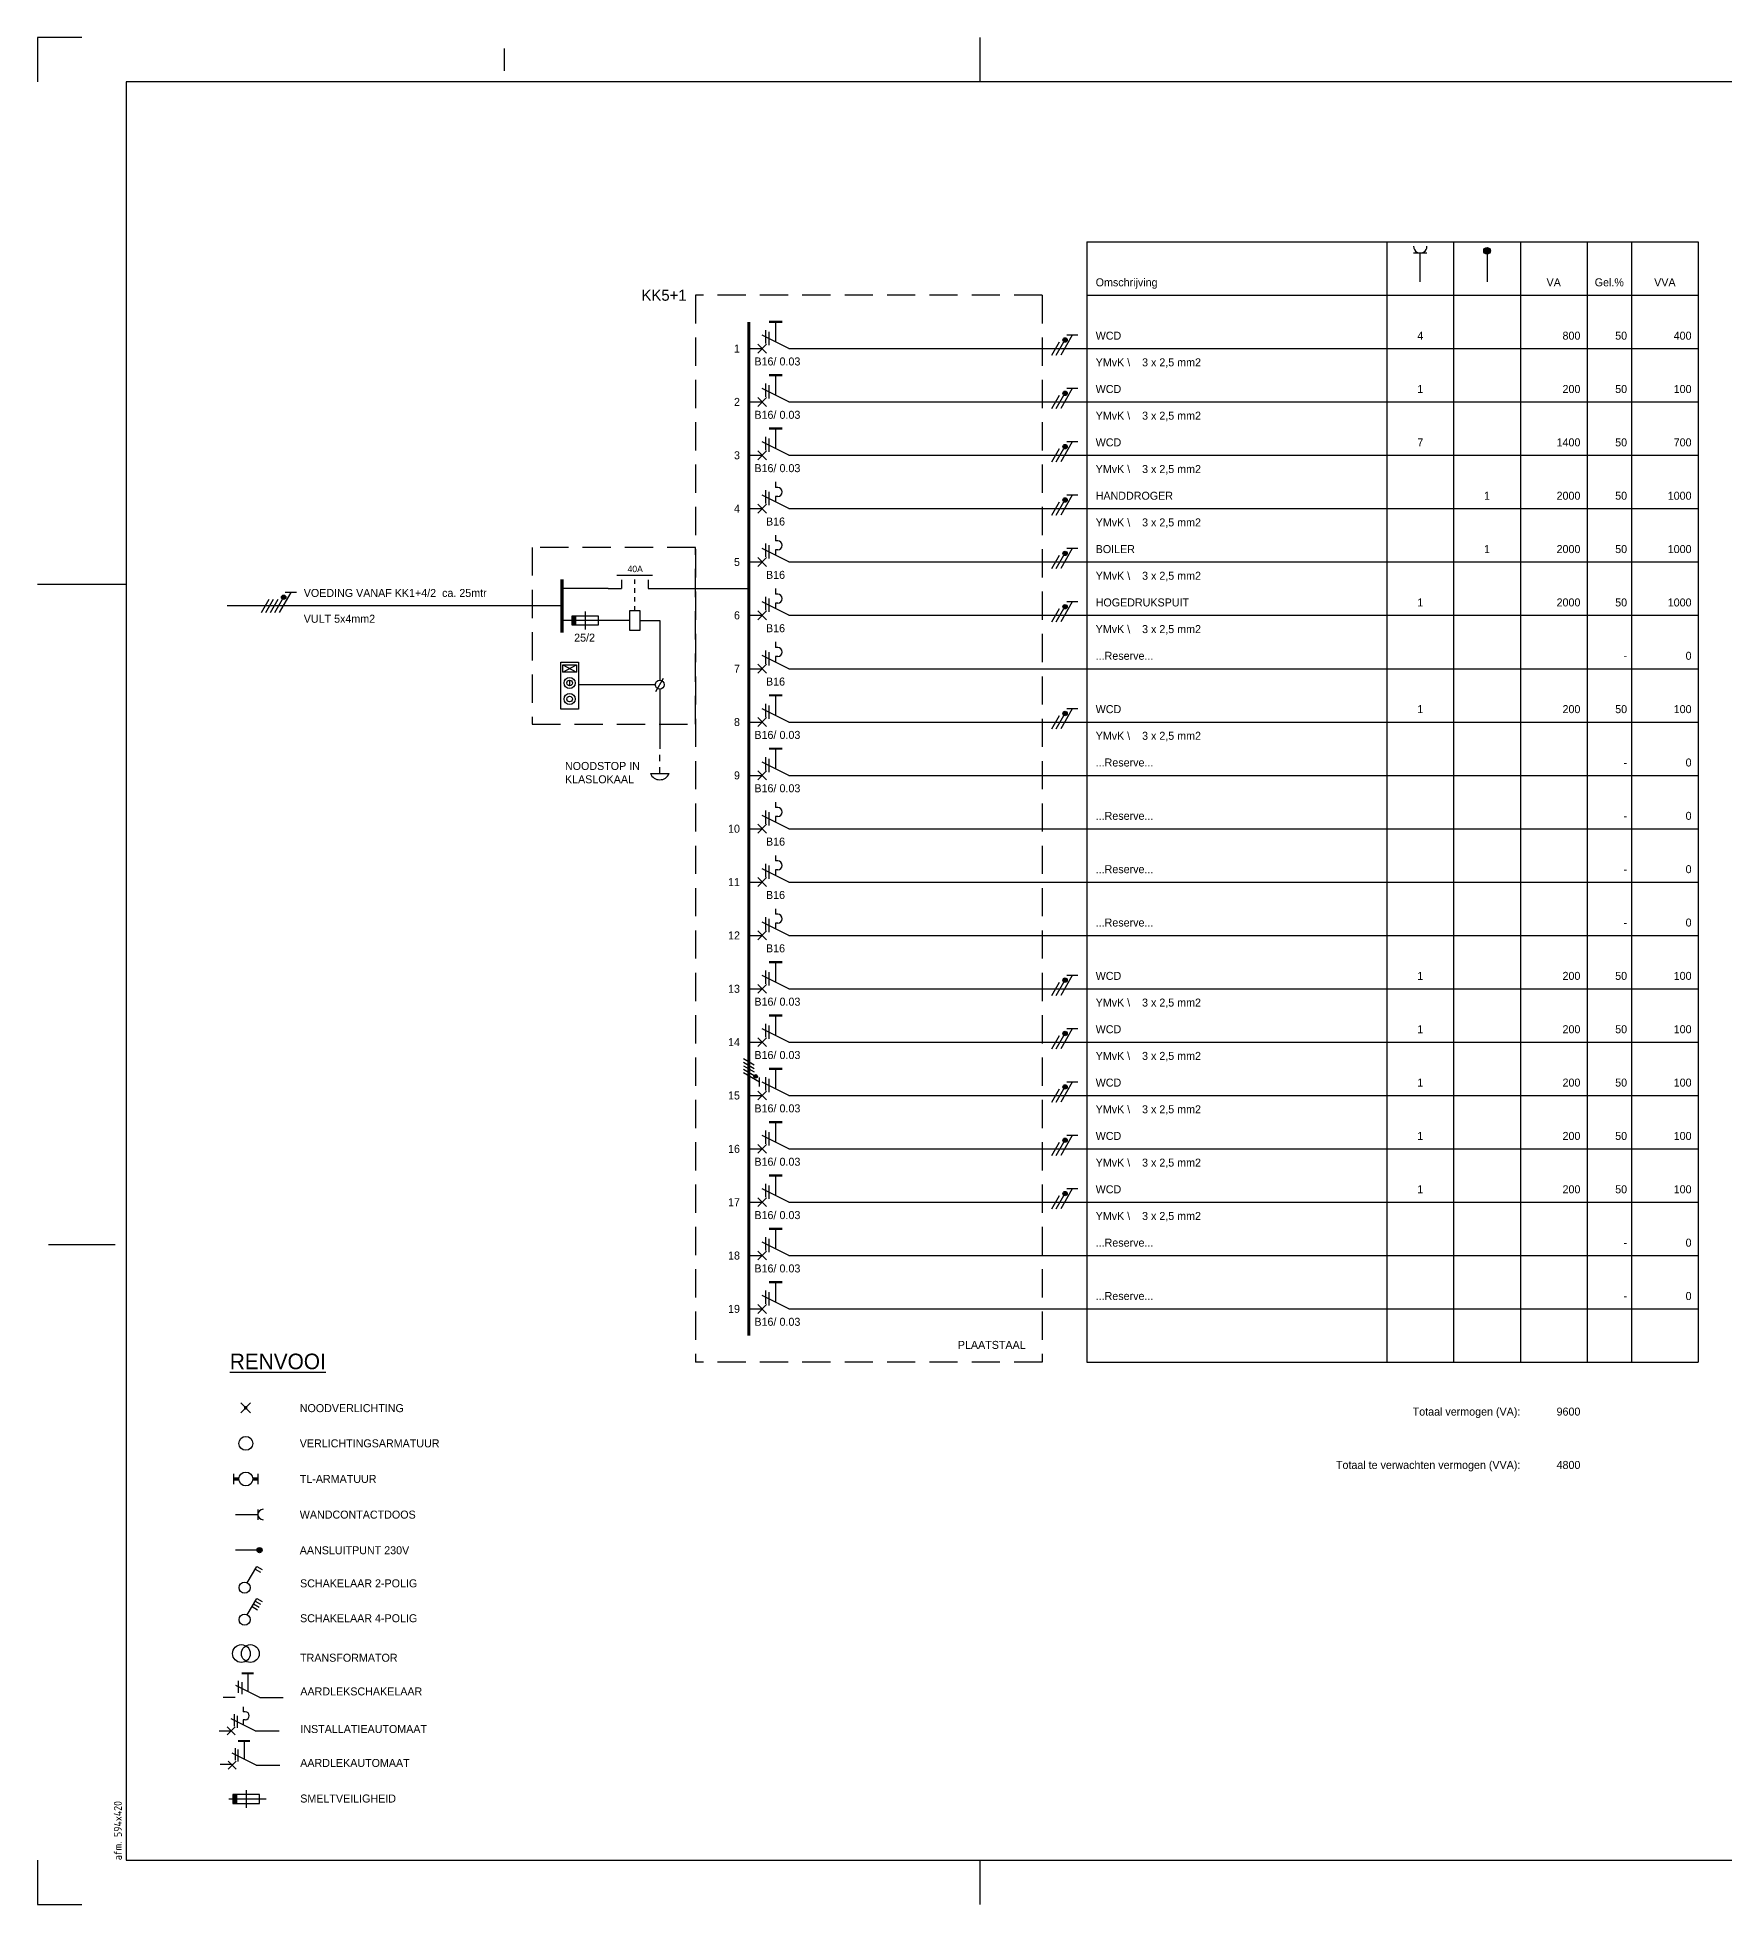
# Model space of a CAD drawing. Header units: millimetres. Extents: x 0 to 594, y 0 to 420.
# Drawn here: x 0 to 379.4, y 0 to 420 of the extents above; entities that cross this region are included whole.
import ezdxf
from ezdxf.enums import TextEntityAlignment as Align

# ---------------------------------------------------------------- set-up
doc = ezdxf.new("R2010")
doc.units = ezdxf.units.MM
doc.linetypes.add('HIDDEN', pattern=[9.525, 6.35, -3.175])
doc.linetypes.add('STABI11', pattern=[2, 1, -1])
doc.layers.get('0').update_dxf_attribs({"linetype": 'CONTINUOUS'})
for name, color, linetype in [('00att018', 1, 'CONTINUOUS'), ('00kad018', 1, 'CONTINUOUS'), ('00kad070', 5, 'CONTINUOUS'), ('BL$2----_KADER', 7, 'CONTINUOUS'), ('EL$1----', 3, 'CONTINUOUS'), ('EL$1----_KK5+1', 3, 'CONTINUOUS')]:
    doc.layers.add(name, color=color, linetype=linetype)
doc.styles.add('BURO-018', font='BUROFONT', dxfattribs={"height": 1.8})
doc.styles.add('BURO-035', font='BUROFONT.shx', dxfattribs={"height": 3.5})
doc.styles.add('ISO', font='isocp.shx')

# ---------------------------------------------------------------- blocks, each defined once
blk = doc.blocks.new('RENV_DION')
at = {"layer": 'EL$1----', "linetype": 'Continuous'}
for p, q in [((485.12, 256.64), (487.32, 254.44)), ((487.32, 256.64), (485.12, 254.44)), ((483.5, 238.37), (483.5, 240.7)), ((488.94, 240.7), (488.94, 238.37)), ((483.89, 231.54), (488.94, 231.54)), ((488.94, 232.7), (488.94, 230.37)), ((489.33, 223.54), (483.89, 223.54)), ((486.57, 208.98), (488.69, 212.65)), ((487.64, 210.83), (488.85, 210.13)), ((487.99, 211.43), (489.2, 210.73)), ((488.34, 212.04), (489.55, 211.34)), ((488.69, 212.65), (489.9, 211.95)), ((484.62, 191.43), (484.62, 194.13)), ((485.3, 193.8), (485.3, 191.1)), ((486.65, 195.82), (486.65, 191.77)), ((489.35, 190.42), (483.95, 193.12)), ((488.36, 182.91), (482.96, 185.61)), ((483.63, 186.63), (483.63, 183.93)), ((484.31, 186.29), (484.31, 183.59)), ((485.66, 188.31), (485.66, 187.19)), ((486.11, 187.19), (485.66, 187.19)), ((486.11, 185.39), (485.66, 185.39)), ((485.66, 185.39), (485.66, 184.26)), ((480.26, 182.91), (482.96, 182.91)), ((482.06, 183.81), (483.86, 182.01)), ((483.86, 183.81), (482.06, 182.01)), ((488.36, 182.91), (493.76, 182.91)), ((488.54, 175.18), (483.14, 177.88)), ((485.84, 180.58), (485.84, 176.53)), ((484.04, 176.08), (482.24, 174.28)), ((482.24, 176.08), (484.04, 174.28)), ((489.31, 168.57), (483.31, 168.57)), ((483.31, 168.57), (483.31, 166.57)), ((486.31, 169.57), (486.31, 165.57)), ((489.31, 166.57), (489.31, 168.57)), ((482.39, 167.57), (490.81, 167.57)), ((483.31, 166.57), (489.31, 166.57))]:
    blk.add_line(p, q, dxfattribs=at)
at = {"layer": 'EL$1----', "color": 3, "linetype": 'Continuous'}
for p, q in [((486.57, 216.18), (488.69, 219.85)), ((488.34, 219.25), (489.55, 218.55)), ((488.69, 219.85), (489.9, 219.15))]:
    blk.add_line(p, q, dxfattribs=at)
at = {"layer": 'EL$1----'}
for p, q in [((483.86, 190.42), (481.16, 190.42)), ((489.35, 190.42), (494.66, 190.42)), ((483.9, 176.31), (483.9, 179.01)), ((484.49, 175.97), (484.49, 178.67)), ((483.14, 175.29), (480.44, 175.29)), ((488.54, 175.18), (493.85, 175.18))]:
    blk.add_line(p, q, dxfattribs=at)
at = {"layer": 'EL$1----', "linetype": 'Continuous'}
for points, const_width in [([(486.41, 255.54, 1), (486.02, 255.54, 1)], 0.389), ([(489.33, 223.83, 1), (489.33, 223.24, 1)], 0.583)]:
    blk.add_lwpolyline(points, format="xyb", close=True, dxfattribs=dict(at, const_width=const_width))
for points, const_width in [([(484.66, 239.54), (483.5, 239.54)], 0.778), ([(487.77, 239.54), (488.94, 239.54)], 0.778), ([(485.3, 195.82), (488, 195.82)], 0.45), ([(484.49, 180.58), (487.19, 180.58)], 0.45)]:
    blk.add_lwpolyline(points, dxfattribs=dict(at, const_width=const_width))
for centre, radius in [((486.22, 247.54), 1.56), ((486.22, 239.54), 1.56), ((489.33, 223.54), 0.583), ((485.95, 207.9), 1.25), ((485.24, 200.27), 2), ((487.24, 200.27), 2)]:
    blk.add_circle(centre, radius, dxfattribs=at)
at = {"layer": 'EL$1----', "color": 3, "linetype": 'Continuous'}
blk.add_circle((485.95, 215.1), 1.25, dxfattribs=at)
at = {"layer": 'EL$1----', "linetype": 'Continuous'}
for centre, radius, start, end in [((490.11, 231.54), 1.17, 90, 270), ((486.11, 186.29), 0.9, 270, 90)]:
    blk.add_arc(centre, radius, start, end, dxfattribs=at)
blk.add_solid([(483.31, 168.57), (484.31, 168.57), (483.31, 166.57), (484.31, 166.57)], dxfattribs=at)
at = {"layer": 'EL$1----', "color": 3, "style": 'BURO-035'}
blk.add_text('%%URENVOOI', height=3.5, dxfattribs=at).set_placement((482.63, 264.23))
at = {"layer": 'EL$1----', "color": 1, "style": 'BURO-018'}
for s, p in [('NOODVERLICHTING', (498.36, 255.47)), ('VERLICHTINGSARMATUUR', (498.36, 247.55)), ('TL-ARMATUUR', (498.36, 239.54)), ('WANDCONTACTDOOS', (498.36, 231.52)), ('AANSLUITPUNT 230V', (498.36, 223.5)), ('SCHAKELAAR 2-POLIG', (498.43, 216.06)), ('SCHAKELAAR 4-POLIG', (498.43, 208.21)), ('TRANSFORMATOR', (498.43, 199.33)), ('AARDLEKSCHAKELAAR', (498.49, 191.75)), ('INSTALLATIEAUTOMAAT', (498.49, 183.3)), ('AARDLEKAUTOMAAT', (498.47, 175.66)), ('SMELTVEILIGHEID', (498.47, 167.66))]:
    blk.add_text(s, height=1.8, dxfattribs=at).set_placement(p, align=Align.MIDDLE_LEFT)
blk = doc.blocks.new('a2-windesheim-hor')
at = {"layer": '00kad018', "color": 1}
for p, q in [((0, 420), (0, 410)), ((10, 420), (0, 420)), ((212, 410), (212, 420)), ((105, 417.5), (105, 412.5)), ((0, 297), (20, 297)), ((2.5, 148.5), (17.5, 148.5)), ((0, 10), (0, 0)), ((212, 0), (212, 10)), ((0, 0), (10, 0))]:
    blk.add_line(p, q, dxfattribs=at)
at = {"layer": '00kad070', "color": 5}
for p, q in [((584, 410), (20, 410)), ((20, 410), (20, 10)), ((20, 10), (584, 10))]:
    blk.add_line(p, q, dxfattribs=at)
at = {"layer": '00att018', "color": 1, "style": 'ISO'}
blk.add_text('afm. 594x420', height=1.8, rotation=90, dxfattribs=at).set_placement((19, 10))
blk = doc.blocks.new('B8')
at = {"color": 0, "linetype": 'Continuous'}
for p, q in [((0, 9), (0, 21)), ((0, 9), (-3, 3)), ((-6, 6), (-1.5, 6)), ((-3.75, 4.5), (-0.75, 4.5)), ((-4.12, 3.75), (-1.12, 3.75)), ((-1, 2), (1, 4)), ((-1, 4), (1, 2)), ((0, 0), (0, 3))]:
    blk.add_line(p, q, dxfattribs=at)
at = {"color": 0, "linetype": 'Continuous', "const_width": 0.5}
blk.add_lwpolyline([(-6, 4.5), (-6, 7.5)], dxfattribs=at)
at = {"color": 1, "style": 'BURO-018'}
blk.add_attdef('E_VRIJ1', (-3, 12), '', height=1.8, rotation=90, dxfattribs=at)
at = {"color": 1, "linetype": 'Continuous', "style": 'BURO-018'}
blk.add_attdef('E_IAAN', text='', height=1.8, rotation=90, dxfattribs=at).set_placement((2, 6.9), align=Align.TOP_LEFT)
blk.add_attdef('E_IAA', text='', height=1.8, rotation=90, dxfattribs=at).set_placement((2, 6.2), align=Align.TOP_RIGHT)
blk = doc.blocks.new('m1')
at = {"color": 0, "linetype": 'Continuous'}
blk.add_line((0, 21), (0, 33), dxfattribs=at)
blk = doc.blocks.new('b1s')
at = {"color": 0, "linetype": 'Continuous'}
blk.add_line((0, 33), (0, 54), dxfattribs=at)
blk = doc.blocks.new('m1s')
at = {"color": 0, "linetype": 'Continuous'}
blk.add_line((0, 54), (0, 66), dxfattribs=at)
blk = doc.blocks.new('B3')
at = {"color": 0, "linetype": 'Continuous'}
for p, q in [((0, 9), (0, 21)), ((0, 9), (-3, 3)), ((-6, 6), (-4.75, 6)), ((-4.75, 6.5), (-4.75, 6)), ((-3.75, 4.5), (-0.75, 4.5)), ((-2.75, 6.5), (-2.75, 6)), ((-2.75, 6), (-1.5, 6)), ((-4.125, 3.75), (-1.125, 3.75)), ((-1, 4), (1, 2)), ((-1, 2), (1, 4)), ((0, 0), (0, 3))]:
    blk.add_line(p, q, dxfattribs=at)
blk.add_arc((-3.75, 6.5), 1, 0, 180, dxfattribs=at)
at = {"color": 1, "style": 'BURO-018'}
blk.add_attdef('E_VRIJ1', (-3, 12), '', height=1.8, rotation=90, dxfattribs=at)
at = {"color": 1, "linetype": 'Continuous', "style": 'BURO-018'}
blk.add_attdef('E_IIA', text='', height=1.8, rotation=90, dxfattribs=at).set_placement((2, 6), align=Align.TOP_CENTER)
blk = doc.blocks.new('KOLNR6')
at = {"color": 0, "linetype": 'Continuous'}
for p, q in [((-3.5, -1.5), (-3.5, 1.5)), ((3, 0), (-3.5, 0))]:
    blk.add_line(p, q, dxfattribs=at)
blk.add_arc((-5, 0), 1.5, 270, 90, dxfattribs=at)
blk = doc.blocks.new('KOLNR8')
at = {"color": 0, "linetype": 'Continuous'}
blk.add_line((-4, 0), (3, 0), dxfattribs=at)
at = {"color": 0, "linetype": 'Continuous', "const_width": 0.75}
blk.add_lwpolyline([(-4, -0.375, 1), (-4, 0.375, 1)], format="xyb", close=True, dxfattribs=at)
at = {"color": 0, "linetype": 'Continuous'}
blk.add_circle((-4, 0), 0.75, dxfattribs=at)
blk = doc.blocks.new('A$C6BEE4A7F')
at = {"color": 0, "linetype": 'Continuous'}
for p, q in [((10.16, 3.75), (10.16, 5.25)), ((7.91, 3.75), (12.41, 3.75)), ((7.91, 1.5), (7.91, 3.75)), ((7.91, 3), (7.91, 3)), ((12.41, 1.5), (7.91, 1.5)), ((10.16, 1.5), (10.16, 0)), ((12.41, 3.75), (12.41, 1.5))]:
    blk.add_line(p, q, dxfattribs=at)
at = {"color": 0, "linetype": 'STABI11'}
blk.add_line((7.91, 2.62), (0, 2.62), dxfattribs=at)
blk = doc.blocks.new('M18')
at = {"color": 0, "linetype": 'Continuous'}
for p, q in [((-3, 23), (-3, 31)), ((-2, 30), (0, 30)), ((0, 30), (0, 33)), ((-2, 24), (0, 24)), ((0, 21), (0, 24))]:
    blk.add_line(p, q, dxfattribs=at)
at = {"color": 1, "style": 'BURO-018'}
blk.add_attdef('E_VRIJ1', (-6, 24), '', height=1.8, rotation=90, dxfattribs=at)
at = {"color": 1, "linetype": 'Continuous', "style": 'BURO-018'}
blk.add_attdef('E_IMS', text='', height=1.8, rotation=90, dxfattribs=at).set_placement((3, 24), align=Align.TOP_LEFT)
blk = doc.blocks.new('0721011F')
at = {"color": 0, "linetype": 'Continuous'}
blk.add_line((-2, -3), (2, -3), dxfattribs=at)
blk = doc.blocks.new('072102A')
at = {"color": 0, "linetype": 'Continuous'}
for p, q in [((1, 0), (-1, 0)), ((-1, 0), (-1, -6)), ((1, -6), (1, 0)), ((-1, -6), (1, -6))]:
    blk.add_line(p, q, dxfattribs=at)
blk.add_solid([(1, -5), (1, -6), (-1, -5), (-1, -6)], dxfattribs=at)
at = {"color": 0, "linetype": 'Continuous', "style": 'BURO-018', "flags": 1}
for tag, p in [('E_ID', (0, 0)), ('E_MATCODE', (0, -5))]:
    blk.add_attdef(tag, p, '', height=1.8, dxfattribs=at)
at = {"color": 0, "linetype": 'Continuous', "style": 'BURO-018'}
blk.add_attdef('E_KODE', text='', height=1.8, dxfattribs=at).set_placement((-3, -3), align=Align.MIDDLE_RIGHT)
blk = doc.blocks.new('HL3')
at = {"color": 0, "linetype": 'Continuous'}
for p, q in [((-3, 6.98), (-3, 4.48)), ((-3, 5.73), (1.5, 3.13)), ((1.5, 2.13), (-1.5, 3.87)), ((1.5, 1.13), (-1.5, 2.87)), ((1.5, 0.13), (-1.5, 1.87)), ((1.5, -0.87), (-1.5, 0.87))]:
    blk.add_line(p, q, dxfattribs=at)
at = {"color": 0, "linetype": 'Continuous', "const_width": 0.5}
blk.add_lwpolyline([(-1.68, 4.12, 1), (-2.18, 4.12, 1)], format="xyb", close=True, dxfattribs=at)
at = {"color": 0, "linetype": 'Continuous'}
blk.add_circle((-1.93, 4.12), 0.5, dxfattribs=at)
blk = doc.blocks.new('L1')
at = {"color": 0, "linetype": 'Continuous'}
for p, q in [((-3, 73.98), (-3, 71.48)), ((-3, 72.73), (1.5, 70.13)), ((1.5, 69.13), (-1.5, 70.87)), ((1.5, 68.13), (-1.5, 69.87))]:
    blk.add_line(p, q, dxfattribs=at)
at = {"color": 0, "linetype": 'Continuous', "const_width": 0.5}
blk.add_lwpolyline([(-1.68, 71.12, 1), (-2.18, 71.12, 1)], format="xyb", close=True, dxfattribs=at)
at = {"color": 0, "linetype": 'Continuous'}
blk.add_circle((-1.93, 71.12), 0.5, dxfattribs=at)
blk = doc.blocks.new('111104')
at = {"color": 0, "linetype": 'Continuous'}
for p, q in [((-3, 6.98), (-3, 4.48)), ((-3, 5.73), (1.5, 3.13)), ((1.5, 2.13), (-1.5, 3.87)), ((1.5, 1.13), (-1.5, 2.87)), ((1.5, 0.13), (-1.5, 1.87)), ((1.5, -0.87), (-1.5, 0.87))]:
    blk.add_line(p, q, dxfattribs=at)
at = {"color": 0, "linetype": 'Continuous', "const_width": 0.5}
blk.add_lwpolyline([(-1.68, 4.12, 1), (-2.18, 4.12, 1)], format="xyb", close=True, dxfattribs=at)
at = {"color": 0, "linetype": 'Continuous'}
blk.add_circle((-1.93, 4.12), 0.5, dxfattribs=at)
blk = doc.blocks.new('021308')
at = {"color": 0, "linetype": 'Continuous'}
blk.add_line((-3.5, 1.5), (-3.5, -1.5), dxfattribs=at)
at = {"color": 0, "linetype": 'STABI11'}
blk.add_line((-3.5, 0), (0, 0), dxfattribs=at)
at = {"color": 0, "linetype": 'Continuous'}
blk.add_arc((-2.875, 0), 1.625, 112.61986, 247.38014, dxfattribs=at)
blk = doc.blocks.new('E00511')
at = {"color": 0, "linetype": 'Continuous'}
blk.add_line((-0.87, -1.5), (0.87, 1.5), dxfattribs=at)
at = {"color": 0}
blk.add_circle((0, 0), 1, dxfattribs=at)

msp = doc.modelspace()

# ---------------------------------------------------------------- linework, layer by layer
at = {"layer": 'EL$1----', "ltscale": 0.2}
for p, q in [((128.34, 296), (117.98, 296)), ((140.34, 296), (160, 296)), ((117.98, 292.13), (42.69, 292.13)), ((120.69, 288.84), (117.98, 288.84)), ((131.72, 288.84), (121.22, 288.84)), ((139.97, 288.84), (139.97, 275.37)), ((138.97, 274.39), (121.69, 274.39))]:
    msp.add_line(p, q, dxfattribs=at)
at = {"layer": 'EL$1----'}
for p, q in [((136.97, 288.84), (139.97, 288.84)), ((118.16, 278.9), (121.27, 277.25)), ((118.16, 277.25), (121.27, 278.9)), ((119.69, 275.41), (119.69, 274.16)), ((139.97, 273.39), (139.97, 260))]:
    msp.add_line(p, q, dxfattribs=at)
at = {"layer": 'EL$1----', "color": 1, "linetype": 'HIDDEN'}
msp.add_lwpolyline([(148, 305.27), (111.27, 305.27), (111.27, 265.52), (148, 265.52)], close=True, dxfattribs=at)
at = {"layer": 'EL$1----', "ltscale": 0.2, "const_width": 0.7}
msp.add_lwpolyline([(117.98, 286.13), (117.98, 298.13)], dxfattribs=at)
at = {"layer": 'EL$1----', "ltscale": 0.2}
msp.add_lwpolyline([(121.69, 279.5), (121.69, 268.89), (117.69, 268.89), (117.69, 279.5)], close=True, dxfattribs=at)
at = {"layer": 'EL$1----'}
msp.add_lwpolyline([(118.16, 278.9), (121.27, 278.9), (121.27, 277.25), (118.16, 277.25)], close=True, dxfattribs=at)
at = {"layer": 'EL$1----', "ltscale": 0.2}
for centre, radius in [((119.69, 274.79), 1.25), ((119.69, 274.79), 0.625), ((119.69, 271.17), 1.25), ((119.69, 271.17), 0.625)]:
    msp.add_circle(centre, radius, dxfattribs=at)
at = {"layer": 'EL$1----_KK5+1', "color": 1}
for p, q in [((236, 374), (236, 122)), ((236, 374), (373.5, 374)), ((303.5, 374), (303.5, 122)), ((318.5, 374), (318.5, 122)), ((333.5, 374), (333.5, 122)), ((348.5, 374), (348.5, 122)), ((358.5, 374), (358.5, 122)), ((373.5, 374), (373.5, 122)), ((236, 362), (373.5, 362)), ((236, 122), (373.5, 122))]:
    msp.add_line(p, q, dxfattribs=at)
at = {"layer": 'EL$1----_KK5+1', "color": 1, "linetype": 'HIDDEN'}
for p, q in [((148, 362), (148, 122)), ((226, 362), (148, 362)), ((226, 362), (226, 122)), ((226, 122), (148, 122))]:
    msp.add_line(p, q, dxfattribs=at)
at = {"layer": 'EL$1----_KK5+1'}
for p, q in [((226, 350), (373.5, 350)), ((226, 338), (373.5, 338)), ((226, 326), (373.5, 326)), ((226, 314), (373.5, 314)), ((226, 302), (373.5, 302)), ((226, 290), (373.5, 290)), ((226, 278), (373.5, 278)), ((226, 266), (373.5, 266)), ((226, 254), (373.5, 254)), ((226, 242), (373.5, 242)), ((226, 230), (373.5, 230)), ((226, 218), (373.5, 218)), ((226, 206), (373.5, 206)), ((226, 194), (373.5, 194)), ((226, 182), (373.5, 182)), ((226, 170), (373.5, 170)), ((226, 158), (373.5, 158)), ((226, 146), (373.5, 146)), ((226, 134), (373.5, 134))]:
    msp.add_line(p, q, dxfattribs=at)
for points in [[(160, 344, 0.7, 0.7, 0), (160, 356, 0.7, 0.7, 0)], [(160, 332, 0.7, 0.7, 0), (160, 344, 0.7, 0.7, 0)], [(160, 320, 0.7, 0.7, 0), (160, 332, 0.7, 0.7, 0)], [(160, 308, 0.7, 0.7, 0), (160, 320, 0.7, 0.7, 0)], [(160, 296, 0.7, 0.7, 0), (160, 308, 0.7, 0.7, 0)], [(160, 284, 0.7, 0.7, 0), (160, 296, 0.7, 0.7, 0)], [(160, 272, 0.7, 0.7, 0), (160, 284, 0.7, 0.7, 0)], [(160, 260, 0.7, 0.7, 0), (160, 272, 0.7, 0.7, 0)], [(160, 248, 0.7, 0.7, 0), (160, 260, 0.7, 0.7, 0)], [(160, 236, 0.7, 0.7, 0), (160, 248, 0.7, 0.7, 0)], [(160, 224, 0.7, 0.7, 0), (160, 236, 0.7, 0.7, 0)], [(160, 212, 0.7, 0.7, 0), (160, 224, 0.7, 0.7, 0)], [(160, 200, 0.7, 0.7, 0), (160, 212, 0.7, 0.7, 0)], [(160, 188, 0.7, 0.7, 0), (160, 200, 0.7, 0.7, 0)], [(160, 176, 0.7, 0.7, 0), (160, 188, 0.7, 0.7, 0)], [(160, 164, 0.7, 0.7, 0), (160, 176, 0.7, 0.7, 0)], [(160, 152, 0.7, 0.7, 0), (160, 164, 0.7, 0.7, 0)], [(160, 140, 0.7, 0.7, 0), (160, 152, 0.7, 0.7, 0)], [(160, 128, 0.7, 0.7, 0), (160, 140, 0.7, 0.7, 0)]]:
    msp.add_lwpolyline(points, format="xyseb", dxfattribs=at)

# ---------------------------------------------------------------- block references
at = {"layer": 'BL$2----_KADER'}
for name, p in [('a2-windesheim-hor', (0, 0)), ('RENV_DION', (-439.35, -143.79))]:
    msp.add_blockref(name, p, dxfattribs=at)
at = {"layer": 'EL$1----', "rotation": 270}
for name, p in [('L1', (160, 350)), ('L1', (160, 338)), ('L1', (160, 326)), ('L1', (160, 314)), ('L1', (160, 302)), ('M18', (107.34, 296)), ('L1', (160, 290)), ('L1', (160, 266)), ('L1', (160, 206)), ('L1', (160, 194)), ('L1', (160, 182)), ('L1', (160, 170)), ('L1', (160, 158))]:
    msp.add_blockref(name, p, dxfattribs=at)
at = {"layer": 'EL$1----', "ltscale": 0.2, "rotation": 270}
for name, p in [('A$C6BEE4A7F', (131.72, 299)), ('HL3', (51.27, 292.13)), ('0721011F', (126.22, 288.84))]:
    msp.add_blockref(name, p, dxfattribs=at)
at = {"layer": 'EL$1----', "ltscale": 0.2}
ref = msp.add_blockref('072102A', (126.22, 288.84), dxfattribs=dict(at, rotation=270))
ref.add_attrib('E_KODE', '25/2', dxfattribs={"layer": '0', "color": 1, "linetype": 'Continuous', "height": 1.8, "style": 'BURO-018'}).set_placement((125.4, 284.98), align=Align.MIDDLE_RIGHT)
at = {"layer": 'EL$1----'}
msp.add_blockref('E00511', (139.97, 274.39), dxfattribs=at)
for name, p, xscale, yscale, zscale, rotation in [('021308', (139.97, 259.31), 1.4, 1.4, 1.4, 90), ('111104', (160, 189.6), 0.8, 0.8, 0.8, 180)]:
    msp.add_blockref(name, p, dxfattribs=dict(at, xscale=xscale, yscale=yscale, zscale=zscale, rotation=rotation))
at = {"layer": 'EL$1----_KK5+1', "rotation": 270}
for name, p in [('KOLNR6', (311, 368)), ('KOLNR8', (326, 368)), ('m1', (160, 350)), ('b1s', (160, 350)), ('m1s', (160, 350)), ('m1', (160, 338)), ('b1s', (160, 338)), ('m1s', (160, 338)), ('m1', (160, 326)), ('b1s', (160, 326)), ('m1s', (160, 326)), ('m1', (160, 314)), ('b1s', (160, 314)), ('m1s', (160, 314)), ('m1', (160, 302)), ('b1s', (160, 302)), ('m1s', (160, 302)), ('m1', (160, 290)), ('b1s', (160, 290)), ('m1s', (160, 290)), ('m1', (160, 278)), ('b1s', (160, 278)), ('m1s', (160, 278)), ('m1', (160, 266)), ('b1s', (160, 266)), ('m1s', (160, 266)), ('m1', (160, 254)), ('b1s', (160, 254)), ('m1s', (160, 254)), ('m1', (160, 242)), ('b1s', (160, 242)), ('m1s', (160, 242)), ('m1', (160, 230)), ('b1s', (160, 230)), ('m1s', (160, 230)), ('m1', (160, 218)), ('b1s', (160, 218)), ('m1s', (160, 218)), ('m1', (160, 206)), ('b1s', (160, 206)), ('m1s', (160, 206)), ('m1', (160, 194)), ('b1s', (160, 194)), ('m1s', (160, 194)), ('m1', (160, 182)), ('b1s', (160, 182)), ('m1s', (160, 182)), ('m1', (160, 170)), ('b1s', (160, 170)), ('m1s', (160, 170)), ('m1', (160, 158)), ('b1s', (160, 158)), ('m1s', (160, 158)), ('m1', (160, 146)), ('b1s', (160, 146)), ('m1s', (160, 146)), ('m1', (160, 134)), ('b1s', (160, 134)), ('m1s', (160, 134))]:
    msp.add_blockref(name, p, dxfattribs=at)
for name, p, values in [('B8', (160, 350), {'E_IAA': 'B16/', 'E_IAAN': '0.03'}), ('B8', (160, 338), {'E_IAA': 'B16/', 'E_IAAN': '0.03'}), ('B8', (160, 326), {'E_IAA': 'B16/', 'E_IAAN': '0.03'}), ('B3', (160, 314), {'E_IIA': 'B16'}), ('B3', (160, 302), {'E_IIA': 'B16'}), ('B3', (160, 290), {'E_IIA': 'B16'}), ('B3', (160, 278), {'E_IIA': 'B16'}), ('B8', (160, 266), {'E_IAA': 'B16/', 'E_IAAN': '0.03'}), ('B8', (160, 254), {'E_IAA': 'B16/', 'E_IAAN': '0.03'}), ('B3', (160, 242), {'E_IIA': 'B16'}), ('B3', (160, 230), {'E_IIA': 'B16'}), ('B3', (160, 218), {'E_IIA': 'B16'}), ('B8', (160, 206), {'E_IAA': 'B16/', 'E_IAAN': '0.03'}), ('B8', (160, 194), {'E_IAA': 'B16/', 'E_IAAN': '0.03'}), ('B8', (160, 182), {'E_IAA': 'B16/', 'E_IAAN': '0.03'}), ('B8', (160, 170), {'E_IAA': 'B16/', 'E_IAAN': '0.03'}), ('B8', (160, 158), {'E_IAA': 'B16/', 'E_IAAN': '0.03'}), ('B8', (160, 146), {'E_IAA': 'B16/', 'E_IAAN': '0.03'}), ('B8', (160, 134), {'E_IAA': 'B16/', 'E_IAAN': '0.03'})]:
    msp.add_blockref(name, p, dxfattribs=at).add_auto_attribs(values)

# ---------------------------------------------------------------- texts
at = {"layer": 'EL$1----', "color": 1, "ltscale": 0.2, "style": 'BURO-018'}
msp.add_text('40A', height=1.44, dxfattribs=at).set_placement((132.73, 299.71))
at = {"layer": 'EL$1----', "color": 1, "linetype": 'Continuous', "ltscale": 0.2, "style": 'BURO-018'}
msp.add_text('VOEDING VANAF KK1+4/2  ca. 25mtr', height=1.8, dxfattribs=at).set_placement((59.91, 294.13))
msp.add_text('VULT 5x4mm2', height=1.8, dxfattribs=at).set_placement((59.91, 290.13), align=Align.TOP_LEFT)
at = {"layer": 'EL$1----', "color": 1, "style": 'BURO-018'}
for s, p in [('NOODSTOP IN', (118.65, 255.22)), ('KLASLOKAAL', (118.65, 252.22)), ('PLAATSTAAL', (207, 125))]:
    msp.add_text(s, height=1.8, dxfattribs=at).set_placement(p)
at = {"layer": 'EL$1----_KK5+1', "color": 1, "style": 'BURO-018'}
for s, p in [('Omschrijving', (238, 364)), ('WCD', (238, 352)), ('YMvK \\    3 x 2,5 mm2', (238, 346)), ('WCD', (238, 340)), ('YMvK \\    3 x 2,5 mm2', (238, 334)), ('WCD', (238, 328)), ('YMvK \\    3 x 2,5 mm2', (238, 322)), ('HANDDROGER', (238, 316)), ('YMvK \\    3 x 2,5 mm2', (238, 310)), ('BOILER', (238, 304)), ('YMvK \\    3 x 2,5 mm2', (238, 298)), ('HOGEDRUKSPUIT', (238, 292)), ('YMvK \\    3 x 2,5 mm2', (238, 286)), ('...Reserve...', (238, 280)), ('WCD', (238, 268)), ('YMvK \\    3 x 2,5 mm2', (238, 262)), ('...Reserve...', (238, 256)), ('...Reserve...', (238, 244)), ('...Reserve...', (238, 232)), ('...Reserve...', (238, 220)), ('WCD', (238, 208)), ('YMvK \\    3 x 2,5 mm2', (238, 202)), ('WCD', (238, 196)), ('YMvK \\    3 x 2,5 mm2', (238, 190)), ('WCD', (238, 184)), ('YMvK \\    3 x 2,5 mm2', (238, 178)), ('WCD', (238, 172)), ('YMvK \\    3 x 2,5 mm2', (238, 166)), ('WCD', (238, 160)), ('YMvK \\    3 x 2,5 mm2', (238, 154)), ('...Reserve...', (238, 148)), ('...Reserve...', (238, 136))]:
    msp.add_text(s, height=1.8, dxfattribs=at).set_placement(p)
for s, p in [('VA', (341, 364)), ('Gel.%', (353.5, 364)), ('VVA', (366, 364)), ('4', (311, 352)), ('1', (311, 340)), ('7', (311, 328)), ('1', (326, 316)), ('1', (326, 304)), ('1', (311, 292)), ('1', (311, 268)), ('1', (311, 208)), ('1', (311, 196)), ('1', (311, 184)), ('1', (311, 172)), ('1', (311, 160))]:
    msp.add_text(s, height=1.8, dxfattribs=at).set_placement(p, align=Align.CENTER)
at = {"layer": 'EL$1----_KK5+1', "color": 2, "style": 'BURO-018'}
msp.add_text('KK5+1', height=2.5, dxfattribs=at).set_placement((146, 362), align=Align.MIDDLE_RIGHT)
at = {"layer": 'EL$1----_KK5+1', "color": 1, "style": 'BURO-018'}
for s, p in [('800', (347, 352)), ('50', (357.5, 352)), ('400', (372, 352)), ('200', (347, 340)), ('50', (357.5, 340)), ('100', (372, 340)), ('1400', (347, 328)), ('50', (357.5, 328)), ('700', (372, 328)), ('2000', (347, 316)), ('50', (357.5, 316)), ('1000', (372, 316)), ('2000', (347, 304)), ('50', (357.5, 304)), ('1000', (372, 304)), ('2000', (347, 292)), ('50', (357.5, 292)), ('1000', (372, 292)), ('0', (372, 280)), ('-', (357.5, 280)), ('200', (347, 268)), ('50', (357.5, 268)), ('100', (372, 268)), ('-', (357.5, 256)), ('0', (372, 256)), ('-', (357.5, 244)), ('0', (372, 244)), ('-', (357.5, 232)), ('0', (372, 232)), ('-', (357.5, 220)), ('0', (372, 220)), ('200', (347, 208)), ('50', (357.5, 208)), ('100', (372, 208)), ('200', (347, 196)), ('50', (357.5, 196)), ('100', (372, 196)), ('200', (347, 184)), ('50', (357.5, 184)), ('100', (372, 184)), ('200', (347, 172)), ('50', (357.5, 172)), ('100', (372, 172)), ('200', (347, 160)), ('50', (357.5, 160)), ('100', (372, 160)), ('-', (357.5, 148)), ('0', (372, 148)), ('-', (357.5, 136)), ('0', (372, 136)), ('Totaal vermogen (VA):', (333.5, 110)), ('9600', (347, 110)), ('Totaal te verwachten vermogen (VVA):', (333.5, 98)), ('4800', (347, 98))]:
    msp.add_text(s, height=1.8, dxfattribs=at).set_placement(p, align=Align.RIGHT)
for s, p in [('1', (158, 350)), ('2', (158, 338)), ('3', (158, 326)), ('4', (158, 314)), ('5', (158, 302)), ('6', (158, 290)), ('7', (158, 278)), ('8', (158, 266)), ('9', (158, 254)), ('10', (158, 242)), ('11', (158, 230)), ('12', (158, 218)), ('13', (158, 206)), ('14', (158, 194)), ('15', (158, 182)), ('16', (158, 170)), ('17', (158, 158)), ('18', (158, 146)), ('19', (158, 134))]:
    msp.add_text(s, height=1.8, dxfattribs=at).set_placement(p, align=Align.MIDDLE_RIGHT)

doc.saveas('drawing.dxf')
